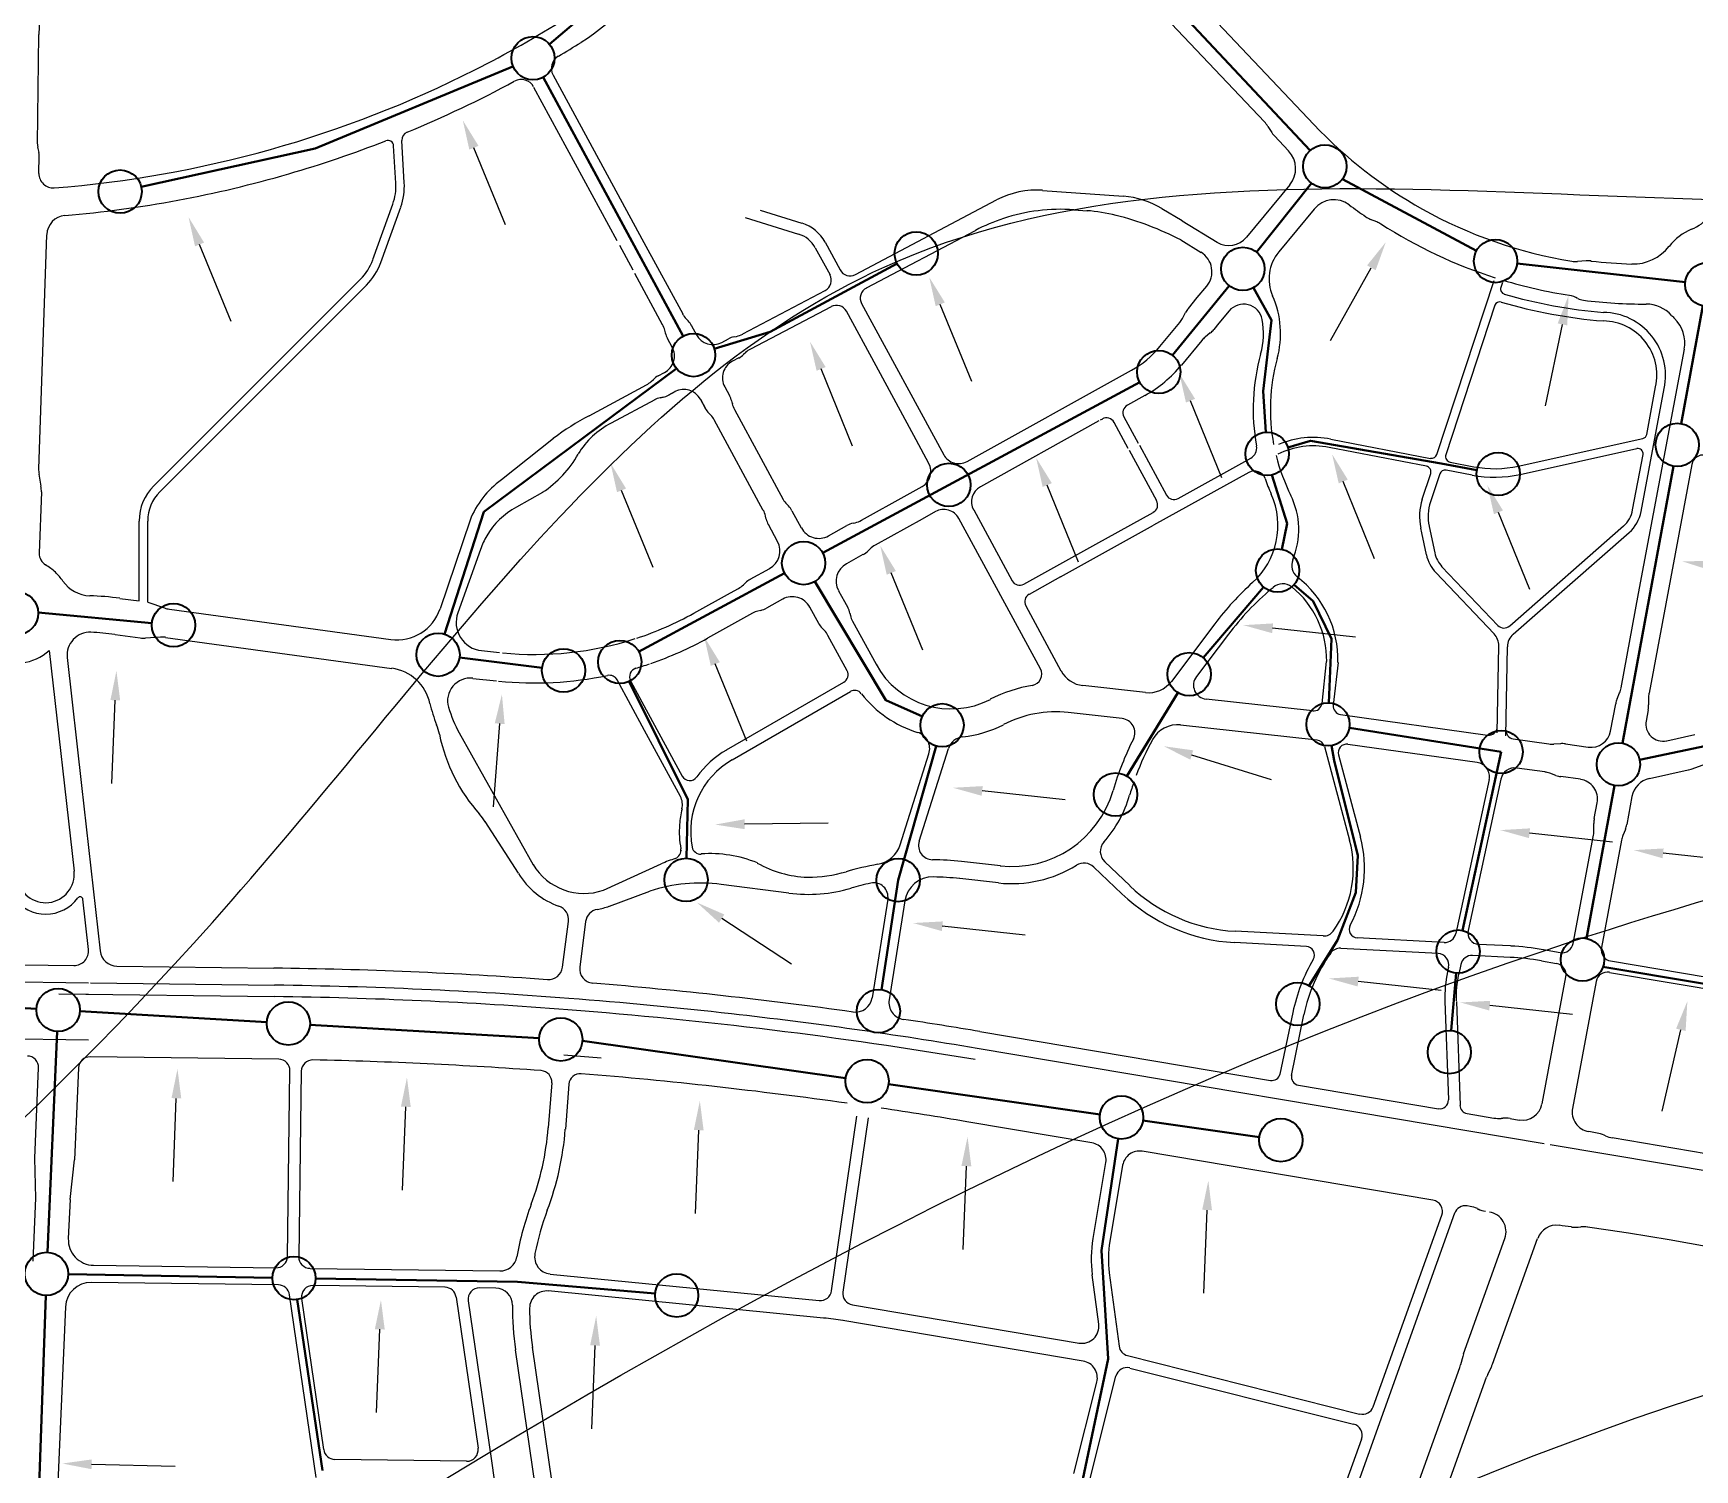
# Model space of a CAD drawing. Header units: millimetres. Extents: x 3174 to 4662, y 498 to 1092.
# Drawn here: x 3400.1 to 3541.3, y 638.6 to 760.7 of the extents above; entities that cross this region are included whole.
import ezdxf

# ---------------------------------------------------------------- set-up
doc = ezdxf.new("R2010")
doc.units = ezdxf.units.MM
doc.layers.add('dgx', color=3, linetype='Continuous')
doc.layers.add('河流', color=5, linetype='Continuous')
doc.layers.add('干管', color=2, linetype='Continuous', lineweight=50)
doc.layers.add('节点', color=6, linetype='Continuous', lineweight=50)

msp = doc.modelspace()

# ---------------------------------------------------------------- linework, layer by layer
for p, q in [((3478.59, 780.73), (3504.68, 753.15)), ((3508.89, 752.93), (3483.82, 779.42)), ((3400.41, 751.28), (3400.55, 760.6)), ((3400.41, 751.28), (3400.55, 760.6)), ((3444.24, 757.12), (3451.94, 742.92)), ((3442.58, 756.12), (3449.66, 743.07)), ((3504.98, 752.77), (3505.25, 752.34)), ((3431.59, 747.99), (3431.38, 751.57)), ((3505.54, 751.96), (3506.74, 750.69)), ((3400.43, 751.01), (3400.53, 750.55)), ((3400.54, 748.78), (3400.56, 750.28)), ((3430.87, 747.95), (3430.68, 751.13)), ((3485.84, 747.34), (3492.7, 746.84)), ((3506.84, 747.81), (3503.17, 743.36)), ((3428.91, 741.45), (3430.61, 746.17)), ((3429.59, 741.2), (3431.29, 745.92)), ((3461.84, 745.65), (3465.39, 744.54)), ((3469.93, 740.19), (3481.92, 746.52)), ((3488.5, 745.69), (3489.61, 745.61)), ((3497.69, 744.76), (3495.97, 745.78)), ((3508.91, 745.75), (3505.9, 742.1)), ((3460.55, 745.04), (3465.1, 743.62)), ((3497.69, 744.76), (3500.66, 742.94)), ((3514.24, 744.65), (3513.71, 744.87)), ((3400.53, 723.68), (3401.21, 743.57)), ((3451.94, 742.92), (3455.25, 736.83)), ((3467.36, 742.93), (3468.63, 740.58)), ((3470.86, 739.04), (3480.14, 743.94)), ((3497.59, 743.12), (3499.3, 742.07)), ((3449.88, 742.67), (3451.01, 740.59)), ((3466.51, 742.46), (3467.77, 740.15)), ((3532.03, 741.34), (3531.3, 741.3)), ((3453.54, 735.92), (3451.18, 740.27)), ((3410.3, 722.22), (3427.86, 739.8)), ((3410.82, 721.71), (3428.38, 739.29)), ((3460.35, 735.13), (3467.37, 738.83)), ((3498.98, 738.22), (3499.78, 739.19)), ((3519.35, 724.88), (3524.21, 739.69)), ((3524.91, 739.5), (3524.77, 739.08)), ((3467.86, 737.45), (3461.02, 733.84)), ((3471.69, 732.42), (3469.17, 737.06)), ((3470.46, 737.72), (3477.43, 724.87)), ((3498.23, 737.31), (3498.98, 738.22)), ((3501.69, 737.09), (3500.82, 736.04)), ((3524.28, 737.57), (3520.11, 724.86)), ((3455.55, 736.42), (3455.72, 736.24)), ((3456.01, 735.83), (3456.43, 735.06)), ((3495.8, 734.06), (3497.5, 736.11)), ((3497.72, 736.45), (3497.99, 736.95)), ((3500.82, 736.04), (3500.39, 735.52)), ((3453.78, 735.22), (3453.72, 735.45)), ((3454.35, 734.02), (3453.96, 734.75)), ((3458.58, 734.41), (3459.14, 734.71)), ((3459.61, 734.88), (3459.82, 734.93)), ((3499.36, 734.57), (3497.65, 732.49)), ((3500.09, 735.22), (3499.65, 734.86)), ((3460.02, 733.09), (3459.49, 732.81)), ((3460.61, 733.55), (3460.43, 733.38)), ((3536.49, 713.07), (3540.38, 733.83)), ((3453.17, 731.56), (3453.71, 731.85)), ((3475.1, 726.13), (3471.69, 732.42)), ((3479.42, 724.29), (3493.38, 732.05)), ((3447.3, 728.18), (3452.17, 730.8)), ((3452.58, 731.1), (3452.76, 731.27)), ((3454.05, 729.94), (3454.6, 730.23)), ((3454.6, 730.23), (3454.05, 729.94)), ((3458.83, 730.64), (3459.23, 729.9)), ((3536.69, 720.05), (3538.65, 730.5)), ((3537.18, 726.59), (3537.93, 730.64)), ((3452.87, 729.52), (3449.17, 727.55)), ((3453.34, 729.7), (3453.58, 729.76)), ((3453.58, 729.76), (3453.34, 729.7)), ((3457.18, 728.81), (3456.76, 729.58)), ((3456.76, 729.58), (3457.18, 728.81)), ((3459.41, 729.43), (3459.47, 729.19)), ((3459.65, 728.72), (3461.89, 724.58)), ((3494.53, 729.91), (3493.04, 729.08)), ((3457.64, 728.23), (3457.47, 728.41)), ((3457.47, 728.41), (3457.64, 728.23)), ((3462.1, 720.14), (3457.94, 727.82)), ((3490.62, 727.74), (3480.55, 722.14)), ((3490.92, 727.9), (3490.73, 727.8)), ((3493.12, 725.39), (3491.91, 727.61)), ((3492.75, 728.1), (3493.97, 725.85)), ((3444.26, 726.24), (3439.84, 722.72)), ((3476.18, 724.13), (3475.1, 726.13)), ((3510.32, 726.2), (3518.8, 724.56)), ((3526.26, 723.9), (3536.84, 726.24)), ((3461.89, 724.58), (3463.8, 721.07)), ((3495.53, 720.95), (3493.21, 725.22)), ((3494.06, 725.68), (3496.37, 721.43)), ((3497.36, 721.15), (3503.53, 724.57)), ((3518.45, 723.89), (3510.18, 725.49)), ((3526.42, 723.19), (3536.33, 725.39)), ((3535.98, 720.18), (3536.86, 724.88)), ((3400.55, 723.21), (3400.72, 722.19)), ((3503.36, 723.37), (3495.27, 718.88)), ((3518.1, 721.08), (3518.82, 723.26)), ((3519.58, 723.24), (3518.79, 720.85)), ((3522.34, 723.14), (3520.13, 723.56)), ((3520.48, 724.24), (3522.48, 723.85)), ((3541.01, 724.05), (3537.37, 704.59)), ((3400.75, 721.72), (3400.57, 716.5)), ((3443.35, 721.67), (3441.12, 720.4)), ((3474.33, 721.46), (3475.61, 722.17)), ((3464.24, 720.51), (3464.1, 720.66)), ((3464.12, 720.63), (3464.1, 720.66)), ((3470.44, 719.3), (3474.33, 721.46)), ((3479.98, 720.18), (3483.25, 714.15)), ((3409.06, 712.44), (3409.06, 719.23)), ((3409.79, 712.34), (3409.79, 719.23)), ((3437.18, 719.3), (3434.64, 711.77)), ((3462.29, 719.64), (3462.28, 719.67)), ((3462.35, 719.4), (3462.29, 719.64)), ((3463.31, 717.49), (3462.53, 718.93)), ((3464.54, 720.1), (3465.33, 718.64)), ((3467.64, 717.97), (3469.21, 718.84)), ((3469.74, 719.05), (3469.91, 719.09)), ((3475.6, 719.4), (3471.61, 717.18)), ((3476.74, 720.03), (3475.6, 719.4)), ((3484.41, 708.97), (3478.72, 719.45)), ((3487.37, 714.49), (3495.27, 718.88)), ((3490.36, 717.26), (3495.24, 719.97)), ((3518.68, 718.78), (3519.16, 716.52)), ((3525.53, 710.32), (3535.19, 718.81)), ((3518.06, 718.22), (3517.97, 718.63)), ((3518.45, 716.37), (3518.06, 718.22)), ((3525.82, 709.61), (3535.67, 718.26)), ((3438.08, 716.81), (3436.14, 711.44)), ((3470.57, 716.39), (3469.16, 715.6)), ((3471.16, 716.85), (3471.03, 716.72)), ((3486.53, 715.13), (3490.36, 717.26)), ((3460.99, 714.28), (3462.65, 715.2)), ((3460.99, 714.28), (3462.65, 715.2)), ((3484.24, 713.86), (3486.53, 715.13)), ((3487.37, 714.49), (3484.69, 713)), ((3524.2, 709.64), (3519.25, 714.85)), ((3524.52, 710.36), (3519.77, 715.35)), ((3456.2, 711.39), (3459.31, 713.12)), ((3459.31, 713.12), (3460, 713.51)), ((3459.31, 713.12), (3460, 713.51)), ((3460.41, 713.81), (3460.59, 713.98)), ((3460.41, 713.81), (3460.59, 713.98)), ((3468.49, 713.31), (3469, 712.39)), ((3534.99, 705.04), (3536.49, 713.07)), ((3407.43, 712.66), (3409.06, 712.44)), ((3409.79, 712.34), (3411.22, 711.84)), ((3411.64, 711.74), (3430.45, 709.17)), ((3461.89, 711.64), (3461.65, 711.58)), ((3463.74, 712.59), (3462.36, 711.82)), ((3466.54, 711.02), (3466.05, 711.92)), ((3469, 712.39), (3469.28, 711.87)), ((3484.4, 712.02), (3487.4, 706.5)), ((3461.18, 711.39), (3457.37, 709.28)), ((3466.81, 710.53), (3466.54, 711.02)), ((3469.46, 711.4), (3469.51, 711.2)), ((3469.69, 710.73), (3471.68, 707.06)), ((3500.47, 710.49), (3496.78, 705.6)), ((3407.01, 709.59), (3409.16, 709.3)), ((3410.88, 709.36), (3409.59, 709.28)), ((3411.31, 709.34), (3430.52, 706.71)), ((3467.3, 709.92), (3467.11, 710.12)), ((3469.22, 706.51), (3467.59, 709.51)), ((3485.65, 706.68), (3484.41, 708.97)), ((3501.63, 709.62), (3498.91, 706.02)), ((3401.42, 708.24), (3403.53, 689.48)), ((3402.95, 707.63), (3404.17, 696.76)), ((3438.16, 708.22), (3439.69, 708.05)), ((3524.47, 701.24), (3524.6, 708.62)), ((3525.19, 700.96), (3525.33, 708.55)), ((3509.58, 703.73), (3509.97, 707.28)), ((3510.94, 707.22), (3510.53, 703.59)), ((3437.42, 705.86), (3439.43, 705.65)), ((3452, 701.44), (3449.68, 705.73)), ((3450.83, 705.64), (3451.79, 703.86)), ((3458.98, 699.77), (3468.95, 705.54)), ((3459.46, 698.93), (3469.5, 704.74)), ((3494.58, 704.66), (3489.26, 705.25)), ((3534.66, 704.11), (3534.87, 704.63)), ((3451.79, 703.86), (3455.21, 697.55)), ((3508.77, 703.09), (3499.74, 704.09)), ((3534.11, 701.38), (3534.54, 703.7)), ((3537.3, 703.18), (3537.12, 702.23)), ((3537.33, 704.17), (3537.34, 703.61)), ((3492.61, 702.44), (3488.02, 702.95)), ((3509.16, 700.61), (3497.56, 701.89)), ((3511.15, 702.79), (3523.65, 701.03)), ((3436.27, 701.23), (3442.54, 690.02)), ((3455.06, 695.81), (3452, 701.44)), ((3525.83, 700.72), (3528.85, 700.29)), ((3538.87, 700.55), (3541.26, 701.08)), ((3473.73, 691.71), (3476.17, 699.45)), ((3475.35, 692.01), (3477.84, 699.89)), ((3509.78, 700.07), (3511.93, 692.1)), ((3510.98, 699.35), (3512.86, 692.35)), ((3522.76, 698.71), (3511.78, 700.25)), ((3529.28, 700.28), (3529.84, 700.31)), ((3530.26, 700.29), (3532.21, 700.02)), ((3528.51, 697.9), (3526.13, 698.23)), ((3529.46, 697.61), (3528.93, 697.8)), ((3537.41, 697.35), (3540.71, 698.08)), ((3540.95, 698.15), (3542.29, 698.62)), ((3404.17, 696.76), (3405.75, 682.69)), ((3523.78, 697.25), (3520.95, 684.17)), ((3524.78, 697.29), (3522, 684.42)), ((3531.54, 697.28), (3529.87, 697.51)), ((3532.72, 693.95), (3532.97, 695.29)), ((3535.92, 695.81), (3535.48, 693.44)), ((3441.29, 689.29), (3438.47, 693.68)), ((3532.69, 692.97), (3532.68, 693.52)), ((3530.93, 683.33), (3532.65, 692.54)), ((3535.03, 692.1), (3533.32, 682.97)), ((3535.36, 693.02), (3535.15, 692.51)), ((3455.11, 691.23), (3455.11, 691.21)), ((3448.52, 687.85), (3453.42, 690.1)), ((3482.25, 689.92), (3478.95, 690.29)), ((3490.19, 689.82), (3492.57, 687.54)), ((3493.24, 688.24), (3491.12, 690.27)), ((3449.02, 686.49), (3452.46, 687.77)), ((3464.28, 687.61), (3458.53, 688.35)), ((3482.09, 688.48), (3478.79, 688.85)), ((3404.76, 682.82), (3404.28, 687.08)), ((3472.69, 687.08), (3471.36, 678.71)), ((3474.13, 686.95), (3472.8, 678.54)), ((3445.04, 681.3), (3445.54, 685.2)), ((3447, 685.19), (3446.51, 681.31)), ((3509.68, 683.96), (3502.2, 684.36)), ((3519.95, 683.41), (3512.58, 683.81)), ((3508.25, 683.07), (3502.14, 683.4)), ((3519.44, 682.47), (3511.17, 682.91)), ((3525.56, 682.14), (3522.37, 682.31)), ((3525.61, 683.11), (3522.89, 683.25)), ((3528.39, 682.8), (3529.82, 682.56)), ((3399.13, 681.5), (3403.55, 681.45)), ((3407.17, 681.4), (3420.5, 681.23)), ((3520.33, 681.3), (3520.25, 680.92)), ((3521.38, 681.55), (3521.2, 680.71)), ((3528.22, 681.84), (3529.51, 681.63)), ((3534, 680.87), (3549.96, 678.19)), ((3534.11, 681.84), (3550.66, 679.05)), ((3375.94, 680.35), (3404.76, 679.98)), ((3404.92, 679.98), (3420.57, 679.78)), ((3528.28, 669.68), (3530.3, 680.5)), ((3532.88, 680.1), (3530.87, 669.31)), ((3402.23, 679.04), (3420.55, 678.81)), ((3402.23, 679.04), (3404.76, 679.01)), ((3520.03, 678.41), (3520.32, 670.02)), ((3521, 678.39), (3521.31, 669.56)), ((3507.1, 677.47), (3506.01, 672.21)), ((3506.98, 672.1), (3508.05, 677.27)), ((3375.88, 675.51), (3404.76, 675.14)), ((3480.51, 675.84), (3505.19, 671.69)), ((3420.92, 673.48), (3404.89, 673.69)), ((3448.33, 673.57), (3445.15, 673.83)), ((3528.46, 666.3), (3480.27, 674.41)), ((3400.19, 665.09), (3400.52, 672.74)), ((3403.91, 672.76), (3403.57, 664.94)), ((3421.66, 656.71), (3421.88, 672.5)), ((3422.84, 672.47), (3422.62, 656.7)), ((3444.12, 671.48), (3443.83, 667.65)), ((3445.57, 671.36), (3445.28, 667.53)), ((3507.58, 671.28), (3519.48, 669.28)), ((3467.91, 653.81), (3470.05, 668.65)), ((3471.01, 668.51), (3468.87, 653.7)), ((3490.02, 666.39), (3479.41, 668.17)), ((3521.91, 668.87), (3524.19, 668.49)), ((3524.81, 668.47), (3524.94, 668.48)), ((3525.56, 668.45), (3526.33, 668.32)), ((3403.69, 667.53), (3403.69, 667.61)), ((3403.69, 667.61), (3403.69, 667.53)), ((3403.69, 667.53), (3403.69, 667.61)), ((3403.69, 667.61), (3403.69, 667.53)), ((3532.96, 667.21), (3532.25, 667.33)), ((3533.66, 666.98), (3533.56, 667.02)), ((3543.57, 665.23), (3534.25, 666.8)), ((3400.28, 661.69), (3400.19, 665.09)), ((3519.01, 661.51), (3494.31, 665.66)), ((3543.33, 663.79), (3528.96, 666.21)), ((3403.19, 661.57), (3403.57, 664.94)), ((3490.12, 658.24), (3491.21, 664.71)), ((3492.64, 664.47), (3491.55, 658)), ((3400.05, 656.32), (3400.28, 661.69)), ((3403.19, 661.57), (3403.04, 658.24)), ((3522.16, 660.98), (3521.92, 661.02)), ((3520.85, 660.39), (3506.27, 619.72)), ((3513.93, 643.95), (3519.76, 660.23)), ((3522.78, 660.78), (3522.85, 660.75)), ((3521.61, 648.45), (3525.13, 658.26)), ((3524.07, 647.57), (3527.9, 658.26)), ((3531.35, 659.21), (3531.57, 659.23)), ((3531.35, 659.21), (3531.57, 659.23)), ((3405.19, 655.97), (3420.67, 655.75)), ((3423.58, 655.71), (3439.71, 655.49)), ((3443.98, 655.23), (3466.85, 652.98)), ((3491.5, 655.34), (3492.33, 649.1)), ((3420.91, 654.3), (3405, 654.52)), ((3435.05, 654.1), (3423.85, 654.26)), ((3439.36, 654.04), (3437.99, 654.06)), ((3467.23, 651.48), (3443.83, 653.79)), ((3490.61, 650.98), (3490.06, 655.15)), ((3402.79, 652.44), (3401.57, 624.12)), ((3424.11, 637.92), (3421.85, 653.47)), ((3422.87, 653.15), (3424.74, 640.3)), ((3435.99, 653.27), (3437.86, 640.42)), ((3437.02, 652.95), (3438.97, 639.54)), ((3469.67, 652.61), (3488.93, 649.36)), ((3489.28, 647.83), (3468.87, 651.27)), ((3444.61, 624.24), (3441.05, 648.79)), ((3446.14, 623.85), (3442.48, 649)), ((3493.05, 648.29), (3512.78, 643.33)), ((3521.54, 648.22), (3521.36, 647.51)), ((3493.25, 647.24), (3512.27, 642.46)), ((3511.17, 619.04), (3521.29, 647.28)), ((3523.66, 646.69), (3523.98, 647.35)), ((3488.5, 638.26), (3490.45, 646.05)), ((3489.89, 637.84), (3492.07, 646.54)), ((3513.19, 617.51), (3523.57, 646.46)), ((3512.94, 641.2), (3505.47, 620.37)), ((3436.89, 639.31), (3425.69, 639.47)), ((3438.97, 639.54), (3441.21, 624.03))]:
    msp.add_line(p, q)
for centre, radius, start, end in [((3433.45, 760.1), 32.91, 108.0155, 179.1367), ((3435.65, 777.33), 20.57, 302.2045, 330.7647), ((3394.38, 842.85), 95.59, 296.8818, 302.2045), ((3394.38, 842.85), 98.01, 300.8817, 302.2045), ((3445.3, 757.7), 1.21, 120.8817, 208.4827), ((3394.38, 842.85), 95.59, 274.4792, 296.8818), ((3394.38, 842.85), 98.01, 292.4657, 298.3656), ((3441.52, 755.55), 1.21, 28.4827, 118.3656), ((3502.93, 751.49), 2.42, 32.1025, 43.4125), ((3537.02, 779.54), 38.72, 223.4125, 240.767), ((3401.62, 751.26), 1.21, 179.1367, 192.2707), ((3394.38, 842.85), 98.01, 286.2288, 291.3265), ((3430.2, 751.1), 0.484, 3.3676, 111.3265), ((3432.11, 751.61), 0.726, 112.4657, 183.3676), ((3507.3, 753.63), 2.42, 212.1025, 223.4125), ((3399.35, 750.29), 1.21, 359.1367, 12.2707), ((3505.16, 749.19), 2.18, 320.4451, 43.4125), ((3401.75, 748.76), 1.21, 179.1367, 274.4792), ((3394.38, 842.85), 98.01, 274.9045, 286.2288), ((3426.4, 747.69), 4.48, 340.1944, 3.3676), ((3426.4, 747.69), 5.2, 340.1944, 3.3676), ((3485.31, 740.1), 7.26, 85.8221, 117.8395), ((3487.37, 730.24), 15.49, 85.8221, 108.3149), ((3488.55, 731.13), 14.52, 75.9174, 85.8221), ((3492.17, 739.6), 7.26, 58.4613, 85.8221), ((3510.59, 744.36), 2.18, 53.0796, 140.4451), ((3537.02, 779.54), 41.82, 233.0796, 235.4538), ((3537.02, 779.54), 38.72, 240.767, 260.7662), ((3539.51, 747.61), 3.87, 292.2823, 349.4039), ((3402.9, 743.52), 1.69, 94.9045, 178.0369), ((3464.38, 741.31), 3.39, 28.4827, 72.6619), ((3487.37, 730.24), 15.49, 108.3149, 117.8395), ((3485.93, 720.68), 25.29, 62.5394, 75.9174), ((3514.54, 746.89), 2.18, 235.4538, 247.598), ((3513.41, 742.64), 2.18, 57.389, 67.598), ((3537.02, 779.54), 41.62, 237.389, 252.1816), ((3464.38, 741.31), 2.42, 28.4827, 72.6619), ((3501.67, 744.59), 1.94, 238.4613, 320.4451), ((3542.72, 739.77), 4.6, 112.2823, 142.3488), ((3424.7, 742.96), 4.48, 315.0277, 340.1944), ((3498.29, 740.42), 1.94, 320.4451, 58.4613), ((3508.66, 739.82), 3.58, 140.4451, 203.7766), ((3531.15, 743.47), 2.18, 260.7662, 273.7694), ((3532.18, 739.17), 2.18, 83.1598, 93.7694), ((3537.02, 779.54), 38.48, 263.1598, 268.3366), ((3536.01, 744.95), 3.87, 268.3366, 322.3488), ((3424.7, 742.96), 5.2, 315.0277, 340.1944), ((3466.91, 739.69), 0.968, 297.8395, 28.4827), ((3469.48, 741.04), 0.968, 208.4827, 297.8395), ((3471.31, 738.18), 0.968, 117.8395, 208.4827), ((3525.19, 738.95), 0.436, 161.8388, 253.7514), ((3537.02, 779.54), 41.62, 253.1811, 261.1387), ((3537.02, 779.53), 42.71, 253.7514, 265.3039), ((3468.32, 736.6), 0.968, 28.4827, 117.8395), ((3499.91, 735.92), 2.18, 140.4451, 151.755), ((3502.92, 736.07), 1.6, 10.6608, 140.4451), ((3498.07, 735.16), 7.99, 344.5913, 23.7766), ((3524.69, 737.43), 0.436, 73.6817, 161.8388), ((3537.02, 779.53), 43.44, 253.6817, 265.3039), ((3530.47, 736.96), 1.45, 54.8426, 84.5869), ((3531.98, 739.44), 1.45, 242.437, 262.8628), ((3537.02, 779.54), 41.87, 262.8357, 270.1442), ((3537.13, 734.77), 2.9, 41.8429, 90.1442), ((3451.84, 735), 1.94, 13.5093, 28.4827), ((3456.95, 737.75), 1.94, 208.4827, 223.3706), ((3454.31, 734.91), 1.94, 28.4827, 43.3706), ((3495.91, 737.42), 2.06, 320.4451, 331.755), ((3498.07, 735.16), 6.53, 344.5913, 10.6608), ((3533.43, 731.63), 4.61, 347.6859, 89.302), ((3533.43, 731.63), 5.34, 347.6859, 89.302), ((3542.72, 739.77), 4.6, 221.8429, 226.1475), ((3537.52, 734.36), 2.9, 349.4039, 46.1475), ((3455.66, 735.67), 1.94, 193.5093, 208.4827), ((3457.83, 735.82), 1.6, 208.4827, 297.8395), ((3460.05, 733), 1.94, 102.9515, 117.8395), ((3459.33, 737.05), 2.18, 282.9515, 297.8395), ((3500.95, 733.26), 2.06, 129.1351, 140.4451), ((3498.72, 736.91), 2.18, 309.1351, 320.4451), ((3452.95, 733.26), 1.6, 298.3655, 28.4827), ((3459.11, 734.8), 1.94, 297.8395, 312.8128), ((3461.92, 732.13), 1.94, 117.8395, 132.8128), ((3489.27, 739.45), 8.47, 299.0514, 320.4451), ((3521.4, 728.73), 17.67, 164.5913, 190.0964), ((3521.4, 728.73), 16.21, 164.5913, 190.6795), ((3454.09, 729.86), 1.94, 118.3655, 133.3047), ((3460.23, 731.4), 1.6, 117.8395, 208.4827), ((3489.25, 739.43), 10.89, 299.036, 320.4451), ((3451.25, 732.51), 1.94, 298.3655, 313.3047), ((3455.35, 728.82), 1.6, 28.4827, 118.1421), ((3455.35, 728.82), 1.6, 28.4827, 118.1421), ((3453.78, 727.82), 1.94, 103.2336, 118.1421), ((3453.78, 727.82), 1.94, 103.2336, 118.1421), ((3453.13, 731.64), 1.94, 283.2336, 298.1421), ((3453.13, 731.64), 1.94, 283.2336, 298.1421), ((3458.88, 729.73), 1.94, 208.4827, 223.3706), ((3458.88, 729.73), 1.94, 208.4827, 223.3706), ((3457.53, 728.97), 1.94, 13.5093, 28.4827), ((3461.35, 729.65), 1.94, 193.5093, 208.4827), ((3493.39, 728.44), 0.726, 119.036, 208.4827), ((3457.57, 708.68), 22.04, 117.7639, 127.1603), ((3452.43, 721.27), 7.08, 117.4325, 148.8444), ((3456.23, 726.9), 1.94, 28.4827, 43.3706), ((3456.23, 726.9), 1.94, 28.4827, 43.3706), ((3491.27, 727.27), 0.726, 28.4827, 119.036), ((3508.87, 718.72), 7.62, 79.0597, 112.9637), ((3536.75, 726.67), 0.436, 282.4928, 349.4039), ((3438.14, 729.58), 9.46, 303.3983, 330.538), ((3478.71, 725.56), 1.45, 208.4827, 299.0514), ((3503.06, 725.42), 0.968, 299.036, 10.2261), ((3521.4, 728.73), 16.21, 194.043, 206.9107), ((3508.87, 718.72), 6.9, 79.0597, 116.1876), ((3518.89, 725.04), 0.484, 259.0597, 341.8388), ((3520.57, 724.71), 0.484, 161.8388, 259.0597), ((3536.43, 724.96), 0.436, 349.4039, 102.4928), ((3541.96, 723.87), 0.968, 79.4039, 169.4039), ((3402.94, 723.6), 2.42, 178.0369, 189.1241), ((3474.9, 723.44), 1.45, 299.036, 28.4827), ((3503.83, 722.52), 0.968, 19.4467, 119.036), ((3518.36, 723.41), 0.484, 341.8388, 79.0597), ((3520.04, 723.09), 0.484, 79.0597, 161.8388), ((3524.25, 733), 10.04, 259.0597, 282.4928), ((3524.25, 733), 9.32, 259.0597, 282.4928), ((3398.33, 721.8), 2.42, 358.0369, 9.1241), ((3413.3, 719.23), 4.24, 135.0277, 180), ((3413.3, 719.23), 3.51, 135.0277, 180), ((3444.24, 716.56), 7.57, 125.5024, 158.7998), ((3481.25, 720.87), 1.45, 119.036, 208.4827), ((3521.4, 728.73), 17.67, 199.4467, 204.0878), ((3444.19, 714.71), 6.47, 118.3219, 149.7492), ((3460.4, 719.22), 1.94, 13.5513, 28.4827), ((3465.5, 721.99), 1.94, 208.4827, 223.4141), ((3462.83, 719.18), 1.94, 28.4827, 43.4141), ((3477.44, 718.76), 1.45, 28.4827, 119.036), ((3494.89, 720.61), 0.726, 299.036, 28.4827), ((3497, 721.78), 0.726, 208.4827, 299.036), ((3499.31, 718.85), 6.53, 311.9952, 24.0878), ((3501.03, 718.49), 6.58, 337.0503, 26.6847), ((3522.59, 719.61), 4.72, 161.8388, 191.944), ((3522.59, 719.61), 3.99, 161.8388, 191.944), ((3533.6, 720.62), 2.42, 311.29, 349.4039), ((3464.23, 719.85), 1.94, 193.5513, 208.4827), ((3464.23, 719.85), 1.94, 193.5513, 208.4827), ((3470.27, 716.94), 2.18, 104.1046, 119.036), ((3469.38, 721.2), 2.18, 284.1046, 299.036), ((3533.6, 720.62), 3.15, 311.29, 349.4039), ((3444.19, 714.71), 6.47, 149.7492, 161.0078), ((3461.82, 716.68), 1.69, 299.0514, 28.4827), ((3461.82, 716.68), 1.69, 299.0514, 28.4827), ((3466.82, 719.45), 1.69, 208.4827, 299.036), ((3401.68, 716.46), 1.11, 178.0369, 239.0782), ((3469.52, 718.29), 2.18, 299.036, 313.9674), ((3472.67, 715.28), 2.18, 119.036, 133.9674), ((3508.21, 715.45), 1.21, 157.0503, 232.241), ((3521.53, 717.02), 3.15, 191.944, 223.5727), ((3521.53, 717.02), 2.42, 191.944, 223.5727), ((3398.65, 711.39), 4.79, 46.6221, 59.0782), ((3398.65, 711.39), 4.79, 34.796, 46.6221), ((3469.98, 714.12), 1.69, 119.036, 208.4827), ((3501.99, 707.42), 8.95, 358.7077, 52.241), ((3404.97, 715.78), 2.9, 214.796, 267.9303), ((3459.06, 715.2), 1.94, 299.0514, 313.8877), ((3459.06, 715.2), 1.94, 299.0514, 313.8877), ((3461.93, 712.58), 1.94, 119.0514, 133.8877), ((3461.93, 712.58), 1.94, 119.0514, 133.8877), ((3483.89, 714.5), 0.726, 208.4827, 299.036), ((3520.36, 695.47), 24.93, 131.9952, 142.9392), ((3520.36, 695.47), 23.47, 130.0117, 142.9392), ((3501.03, 718.49), 6.58, 310.0117, 311.9093), ((3506.24, 712.69), 1.21, 51.1205, 131.9093), ((3501.99, 707.42), 7.99, 359.0054, 51.1205), ((3403.93, 687.15), 25.75, 82.201, 87.9303), ((3411.93, 713.9), 2.18, 250.8911, 262.201), ((3430.97, 713), 3.87, 262.201, 341.3885), ((3461.42, 713.52), 1.94, 284.12, 299.0514), ((3464.57, 711.11), 1.69, 28.4827, 119.0514), ((3467.58, 710.95), 1.94, 13.5513, 28.4827), ((3485.04, 712.37), 0.726, 119.036, 208.4827), ((3438.42, 710.62), 2.42, 160.1759, 263.8326), ((3442.68, 735.72), 27.83, 288.135, 299.0514), ((3462.12, 709.7), 1.94, 104.12, 119.0514), ((3468.51, 711.45), 1.94, 208.4827, 223.4141), ((3471.39, 711.65), 1.94, 193.5513, 208.4827), ((3525.05, 710.86), 0.726, 223.5727, 311.29), ((3404.88, 707.84), 1.94, 87.3889, 186.3996), ((3403.93, 687.15), 22.65, 82.201, 87.3889), ((3409.45, 711.46), 2.18, 262.201, 273.5109), ((3411.01, 707.19), 2.18, 82.201, 93.5109), ((3442.68, 735.72), 27.83, 264.3303, 287.8812), ((3442.68, 735.72), 30.25, 289.0165, 299.0514), ((3465.89, 708.59), 1.94, 28.4827, 43.4141), ((3523.15, 708.64), 1.45, 358.9593, 43.5727), ((3526.78, 708.52), 1.45, 131.29, 178.9593), ((3398.65, 711.27), 4.11, 240.3677, 312.4315), ((3430, 702.88), 3.87, 12.602, 82.201), ((3442.68, 735.72), 30.25, 264.1626, 281.7893), ((3449.02, 705.37), 0.75, 28.4827, 101.7893), ((3451.49, 706), 0.75, 106.4995, 208.4827), ((3442.68, 735.72), 30.25, 286.4995, 288.7837), ((3468.58, 706.16), 0.726, 300.0615, 28.4827), ((3478.06, 710.52), 7.26, 208.4827, 297.351), ((3484.8, 706.22), 0.968, 279.4834, 28.4827), ((3489.53, 707.65), 2.42, 208.4827, 263.6783), ((3499.87, 705.29), 1.21, 142.9392, 263.6783), ((3437.21, 703.94), 1.94, 83.8326, 196.2524), ((3469.86, 704.11), 0.726, 38.0605, 120.0614), ((3486.95, 693.33), 12.1, 99.4834, 117.351), ((3494.85, 707.06), 2.42, 263.6783, 322.9392), ((3532.85, 705.44), 2.18, 338.094, 349.4039), ((3539.51, 704.19), 2.18, 169.4039, 180.7139), ((3445.35, 706.31), 11.86, 192.602, 201.7111), ((3445.35, 706.31), 10.41, 196.2524, 209.2436), ((3478.06, 710.52), 9.68, 218.0605, 252.9194), ((3508.85, 703.81), 0.726, 263.6783, 353.655), ((3511.26, 703.51), 0.726, 173.655, 261.9821), ((3536.68, 703.3), 2.18, 158.094, 169.4039), ((3535.16, 703.58), 2.18, 349.4039, 0.7139), ((3429.83, 700.13), 4.84, 11.6056, 21.7111), ((3478.06, 710.52), 9.68, 275.9959, 297.351), ((3486.95, 693.33), 9.68, 83.6783, 117.351), ((3492.47, 701.24), 1.21, 333.0871, 83.6783), ((3497.3, 699.49), 2.42, 83.6783, 151.3991), ((3538.55, 701.97), 1.45, 169.4039, 282.5351), ((3448.88, 704.04), 14.6, 191.6056, 221.8061), ((3474.79, 699.88), 1.45, 342.459, 72.9194), ((3479.22, 699.45), 1.45, 95.9959, 162.459), ((3515.78, 689.41), 24.93, 153.0871, 163.8674), ((3515.78, 689.41), 23.47, 151.3991, 159.5947), ((3509.08, 699.89), 0.726, 15.034, 83.6783), ((3523.75, 701.75), 0.726, 261.9821, 358.9593), ((3525.93, 701.44), 0.726, 178.9593, 261.9821), ((3532.44, 701.69), 1.69, 261.9821, 349.4039), ((3462.92, 692.85), 7.96, 119.6585, 144.4504), ((3511.68, 699.54), 0.726, 81.9821, 195.034), ((3529.16, 702.45), 2.18, 261.9821, 273.292), ((3529.96, 698.13), 2.18, 81.9821, 93.292), ((3455.85, 697.9), 0.726, 208.4827, 324.4504), ((3462.92, 692.85), 6.99, 119.6456, 191.0851), ((3522.6, 697.51), 1.21, 347.8094, 81.9821), ((3525.96, 697.04), 1.21, 81.9821, 167.8094), ((3528.21, 695.74), 2.18, 70.6721, 81.9821), ((3530.18, 699.67), 2.18, 250.6721, 261.9821), ((3540.24, 700.21), 2.18, 282.5351, 289.1807), ((3483.23, 698.82), 8.95, 263.6783, 343.8674), ((3515.78, 689.41), 23.47, 160.947, 163.8674), ((3531.3, 695.6), 1.69, 349.4039, 81.9821), ((3537.83, 695.46), 1.94, 102.5351, 169.4039), ((3462.92, 692.85), 7.96, 166.0805, 175.8397), ((3453.78, 695.12), 1.45, 346.0805, 28.4827), ((3483.23, 698.82), 10.41, 318.6486, 343.8674), ((3434.39, 691.08), 4.84, 32.4475, 41.8061), ((3462.92, 692.85), 7.96, 175.8397, 190.6905), ((3534.86, 693.55), 2.18, 169.4039, 180.7139), ((3533.34, 693.84), 2.18, 338.094, 349.4039), ((3476.5, 691.65), 1.21, 162.459, 269.3556), ((3491.95, 691.15), 1.21, 138.6486, 226.255), ((3503.04, 689.72), 9.2, 324.4219, 15.034), ((3503.04, 689.72), 10.16, 331.5705, 15.034), ((3530.51, 692.94), 2.18, 349.4039, 0.7139), ((3537.17, 691.7), 2.18, 158.094, 169.4039), ((3463.39, 665.45), 26.59, 109.2405, 112.0076), ((3454.38, 691.24), 0.726, 289.2405, 10.6905), ((3456.77, 691.65), 0.726, 191.0851, 274.1198), ((3457.59, 680.34), 10.62, 67.835, 94.1198), ((3471.42, 692.44), 2.42, 280.0803, 342.459), ((3401.12, 689.21), 2.42, 186.3996, 6.3996), ((3446.88, 692.66), 6.53, 211.1473, 250.8189), ((3446.88, 692.66), 5.08, 211.1473, 288.997), ((3466.25, 698.45), 9.51, 240.6158, 267.5621), ((3465.92, 700.33), 11.37, 269.6549, 286.4608), ((3476.2, 665.51), 24.93, 100.0803, 106.4608), ((3476.2, 665.51), 24.93, 83.6783, 89.3556), ((3483.23, 698.82), 10.41, 263.6783, 301.7833), ((3489.35, 688.95), 1.21, 46.255, 121.7833), ((3456.77, 674.7), 13.76, 82.6502, 108.2669), ((3465.92, 700.33), 12.83, 262.6502, 286.4608), ((3476.2, 665.51), 23.47, 102.2238, 106.4608), ((3471.49, 687.27), 1.21, 350.9833, 102.2238), ((3476.52, 686.57), 2.42, 89.131, 170.9833), ((3476.2, 665.51), 23.47, 83.6783, 89.131), ((3502.95, 698.38), 14.04, 226.255, 266.9247), ((3401.12, 689.21), 3.39, 216.6287, 323.5662), ((3404.04, 687.05), 0.242, 6.3996, 143.5662), ((3444.34, 685.35), 1.21, 352.7702, 70.8189), ((3448.2, 685.03), 1.21, 99.803, 172.7702), ((3446.88, 692.66), 6.53, 279.803, 288.997), ((3502.95, 698.38), 15, 226.255, 266.9247), ((3512.62, 684.53), 0.726, 151.5705, 266.9247), ((3509.74, 684.93), 0.968, 266.9247, 324.4219), ((3520.01, 684.38), 0.968, 266.9247, 347.8094), ((3522.94, 684.22), 0.968, 167.8094, 266.9247), ((3403.53, 682.68), 1.23, 269.2705, 6.3996), ((3407.19, 682.85), 1.45, 186.3996, 269.2705), ((3521.79, 674.41), 14.04, 144.7975, 168.2524), ((3508.21, 682.34), 0.726, 329.7189, 86.9247), ((3511.11, 681.95), 0.968, 86.9247, 144.7975), ((3519.39, 681.5), 0.968, 347.8094, 86.9247), ((3522.32, 681.34), 0.968, 86.9247, 167.8094), ((3524.29, 658.46), 23.72, 80.4471, 86.9247), ((3524.29, 658.46), 24.68, 80.4471, 86.9247), ((3529.98, 683.51), 0.968, 260.4471, 349.4039), ((3534.27, 682.79), 0.968, 169.4039, 260.4471), ((3415.61, 289.67), 391.59, 85.8784, 89.2841), ((3443.84, 681.46), 1.21, 265.8784, 352.7702), ((3447.71, 681.16), 1.21, 172.7702, 265.3062), ((3521.79, 674.41), 15, 149.7189, 168.2524), ((3530.18, 678.77), 10.16, 167.8094, 182.0131), ((3530.18, 678.77), 9.2, 167.8094, 182.0131), ((3529.35, 680.67), 0.968, 349.4039, 80.4471), ((3533.84, 679.92), 0.968, 80.4471, 169.4039), ((3415.61, 290.19), 389.62, 85.5885, 89.2705), ((3415.61, 290.19), 391.07, 82.0459, 85.3062), ((3415.61, 290.19), 388.65, 85.59, 89.2705), ((3415.61, 290.19), 389.62, 83.5488, 85.5885), ((3469.92, 678.94), 1.45, 262.0459, 350.9833), ((3474.23, 678.31), 1.45, 170.9833, 261.41), ((3530.18, 678.77), 10.16, 181.165, 182.0131), ((3415.61, 290.19), 388.65, 80.4471, 85.59), ((3415.61, 290.19), 389.62, 80.4471, 83.5488), ((3415.61, 290.19), 391.07, 80.4471, 81.41), ((3399.55, 672.79), 0.968, 357.5232, 89.2705), ((3404.88, 672.72), 0.968, 89.2705, 177.5232), ((3404.88, 672.72), 0.968, 89.2705, 177.5232), ((3404.88, 672.72), 0.968, 89.2705, 177.5232), ((3404.88, 672.72), 0.968, 89.2705, 177.5232), ((3404.88, 672.72), 0.968, 89.2705, 177.5232), ((3404.88, 672.72), 0.968, 89.2705, 177.5232), ((3404.88, 672.72), 0.968, 89.2705, 177.5232), ((3404.88, 672.72), 0.968, 89.2705, 177.5232), ((3420.91, 672.51), 0.968, 359.2002, 89.2705), ((3423.81, 672.46), 0.968, 88.7457, 179.2002), ((3415.39, 287.77), 385.75, 85.8612, 88.7457), ((3443.16, 671.55), 0.968, 355.609, 85.8612), ((3446.54, 671.29), 0.968, 85.3568, 175.609), ((3415.39, 287.77), 385.75, 81.9764, 85.3568), ((3505.31, 672.4), 0.726, 260.4471, 348.2524), ((3507.7, 672), 0.726, 168.2524, 260.4471), ((3415.39, 287.77), 385.75, 80.4471, 81.544), ((3519.6, 670), 0.726, 260.4471, 2.0131), ((3522.03, 669.59), 0.726, 182.0131, 260.4471), ((3526.61, 669.99), 1.69, 260.4471, 349.4039), ((3532.53, 669), 1.69, 169.4039, 260.4471), ((3532.53, 669), 1.69, 169.4039, 260.4471), ((3524.59, 670.87), 2.42, 260.4471, 275.3073), ((3525.16, 666.07), 2.42, 80.4471, 95.3073), ((3420.42, 669.44), 23.47, 339.3466, 355.609), ((3420.42, 669.44), 24.93, 339.3466, 355.609), ((3532.55, 664.82), 2.42, 65.4485, 80.4471), ((3532.55, 664.82), 2.42, 65.4485, 80.4471), ((3532.55, 664.82), 2.42, 65.4485, 80.4471), ((3534.67, 669.18), 2.42, 245.4485, 260.4471), ((3534.67, 669.18), 2.42, 245.4485, 260.4471), ((3534.67, 669.18), 2.42, 245.4485, 260.4471), ((3489.78, 664.95), 1.45, 350.4471, 80.4471), ((3494.07, 664.23), 1.45, 80.4471, 170.4471), ((3465.71, 652.37), 24.93, 159.3466, 170.0269), ((3518.85, 660.55), 0.968, 340.276, 80.4471), ((3521.76, 660.06), 0.968, 80.4471, 160.276), ((3521.76, 658.59), 2.42, 65.0471, 80.4471), ((3521.76, 658.59), 2.42, 65.0471, 80.4471), ((3521.76, 658.59), 2.42, 65.0471, 80.4471), ((3521.76, 658.59), 2.42, 65.0471, 80.4471), ((3465.71, 652.37), 23.47, 159.3466, 168.7211), ((3523.87, 662.95), 2.42, 245.0471, 260.4471), ((3523.87, 662.95), 2.42, 245.0471, 260.4471), ((3523.87, 662.95), 2.42, 245.0471, 260.4471), ((3523.87, 662.95), 2.42, 245.0471, 260.4471), ((3523.87, 662.95), 2.42, 245.0471, 260.4471), ((3523.87, 662.95), 2.42, 245.0471, 260.4471), ((3523.87, 662.95), 2.42, 245.0471, 260.4471), ((3523.87, 662.95), 2.42, 245.0471, 260.4471), ((3523.53, 658.83), 1.69, 340.276, 80.4471), ((3523.53, 658.83), 1.69, 340.276, 80.4471), ((3523.53, 658.83), 1.69, 340.276, 80.4471), ((3405.22, 658.15), 2.18, 177.5232, 269.2002), ((3500.38, 656.52), 10.41, 170.4471, 187.5155), ((3500.38, 656.52), 8.95, 170.4471, 187.5155), ((3529.5, 657.69), 1.69, 82.2001, 160.276), ((3529.5, 657.69), 1.69, 82.2001, 160.276), ((3529.5, 657.69), 1.69, 82.2001, 160.276), ((3529.5, 657.69), 1.69, 82.2001, 160.276), ((3529.5, 657.69), 1.69, 82.2001, 160.276), ((3529.5, 657.69), 1.69, 82.2001, 160.276), ((3529.5, 657.69), 1.69, 82.2001, 160.276), ((3529.5, 657.69), 1.69, 82.2001, 160.276), ((3529.5, 657.69), 1.69, 82.2001, 160.276), ((3490.44, 372.57), 289.48, 81.9914, 82.2001), ((3490.44, 372.57), 289.48, 81.9914, 82.2001), ((3490.44, 372.57), 289.48, 81.9914, 82.2001), ((3490.44, 372.57), 289.48, 81.9914, 82.2001), ((3490.44, 372.57), 289.48, 81.9914, 82.2001), ((3490.44, 372.57), 289.48, 81.9914, 82.2001), ((3490.44, 372.57), 289.48, 81.9914, 82.2001), ((3490.44, 372.57), 289.48, 81.9914, 82.2001), ((3490.44, 372.57), 289.48, 81.9914, 82.2001), ((3490.44, 372.57), 289.48, 81.9914, 82.2001), ((3490.44, 372.57), 289.48, 81.9914, 82.2001), ((3490.44, 372.57), 289.48, 81.9914, 82.2001), ((3490.44, 372.57), 289.48, 81.9914, 82.2001), ((3490.44, 372.57), 289.48, 81.9914, 82.2001), ((3490.44, 372.57), 289.48, 81.9914, 82.2001), ((3490.44, 372.57), 289.48, 81.9914, 82.2001), ((3531.11, 661.62), 2.42, 261.9914, 275.7827), ((3531.11, 661.62), 2.42, 261.9914, 275.7827), ((3531.11, 661.62), 2.42, 261.9914, 275.7827), ((3531.11, 661.62), 2.42, 261.9914, 275.7827), ((3531.11, 661.62), 2.42, 261.9914, 275.7827), ((3531.11, 661.62), 2.42, 261.9914, 275.7827), ((3531.11, 661.62), 2.42, 261.9914, 275.7827), ((3531.11, 661.62), 2.42, 261.9914, 275.7827), ((3531.11, 661.62), 2.42, 261.9914, 275.7827), ((3531.11, 661.62), 2.42, 261.9914, 275.7827), ((3531.11, 661.62), 2.42, 261.9914, 275.7827), ((3531.11, 661.62), 2.42, 261.9914, 275.7827), ((3531.11, 661.62), 2.42, 261.9914, 275.7827), ((3531.11, 661.62), 2.42, 261.9914, 275.7827), ((3531.81, 656.83), 2.42, 81.7199, 95.7827), ((3531.81, 656.83), 2.42, 81.7199, 95.7827), ((3531.81, 656.83), 2.42, 81.7199, 95.7827), ((3531.81, 656.83), 2.42, 81.7199, 95.7827), ((3531.81, 656.83), 2.42, 81.7199, 95.7827), ((3531.81, 656.83), 2.42, 81.7199, 95.7827), ((3531.81, 656.83), 2.42, 81.7199, 95.7827), ((3531.81, 656.83), 2.42, 81.7199, 95.7827), ((3531.81, 656.83), 2.42, 81.7199, 95.7827), ((3531.81, 656.83), 2.42, 81.7199, 95.7827), ((3531.81, 656.83), 2.42, 81.7199, 95.7827), ((3531.81, 656.83), 2.42, 81.7199, 95.7827), ((3531.81, 656.83), 2.42, 81.7199, 95.7827), ((3531.81, 656.83), 2.42, 81.7199, 95.7827), ((3531.81, 656.83), 2.42, 81.7199, 95.7827), ((3531.81, 656.83), 2.42, 81.7199, 95.7827), ((3490.44, 372.57), 289.67, 70.6384, 81.7199), ((3420.69, 656.72), 0.968, 269.2002, 359.2002), ((3423.59, 656.68), 0.968, 179.2002, 269.2002), ((3439.73, 656.94), 1.45, 269.2002, 350.0269), ((3444.12, 656.68), 1.45, 168.7211, 264.3754), ((3404.97, 652.34), 2.18, 89.2002, 177.5232), ((3420.89, 653.33), 0.968, 8.2648, 89.2002), ((3423.83, 653.29), 0.968, 89.2002, 188.2648), ((3435.04, 653.13), 0.968, 8.2648, 89.2002), ((3437.98, 653.09), 0.968, 89.2002, 188.2648), ((3439.34, 652.59), 1.45, 359.5278, 89.2002), ((3443.69, 652.34), 1.45, 84.3754, 180.0729), ((3466.95, 653.94), 0.968, 264.3754, 351.7602), ((3465.71, 652.37), 24.93, 179.5278, 188.2648), ((3465.71, 652.37), 23.47, 180.0729, 188.2648), ((3469.83, 653.56), 0.968, 171.7602, 260.4471), ((3464.86, 627.4), 24.2, 80.4471, 84.3754), ((3489.17, 650.79), 1.45, 260.4471, 7.5155), ((3493.29, 649.23), 0.968, 187.5155, 255.8928), ((3523.89, 647.64), 2.42, 160.276, 165.9866), ((3523.89, 647.64), 2.42, 160.276, 165.9866), ((3489.04, 646.4), 1.45, 345.8928, 80.4471), ((3493.01, 646.31), 0.968, 75.8928, 165.8928), ((3519.01, 648.1), 2.42, 340.276, 345.9866), ((3519.01, 648.1), 2.42, 340.276, 345.9866), ((3525.85, 645.65), 2.42, 154.5654, 160.276), ((3525.85, 645.65), 2.42, 154.5654, 160.276), ((3521.79, 648.39), 2.42, 334.5654, 340.276), ((3521.79, 648.39), 2.42, 334.5654, 340.276), ((3513.02, 644.27), 0.968, 255.8928, 340.276), ((3512.03, 641.53), 0.968, 340.276, 75.8928), ((3425.7, 640.44), 0.968, 188.2648, 269.2002), ((3436.9, 640.28), 0.968, 269.2002, 8.2648)]:
    msp.add_arc(centre, radius, start, end)
at = {"layer": 'dgx'}
for points in [[(3268.44, 646.47), (3320.83, 745.61), (3359.73, 838.4), (3442.28, 834.43), (3583.57, 908.19), (3684.38, 962.12), (3708.98, 962.91)], [(3300.19, 618.71), (3370.04, 751.16), (3483.55, 778.12), (3570.07, 824.92), (3741.53, 902.64), (3757.4, 920.09)], [(3300.99, 595.71), (3416.88, 686.92), (3472.44, 740.85), (3569.28, 747.19), (3684.38, 800.33), (3803.44, 864.57)], [(3343.23, 574.94), (3528.55, 682.74), (3646.6, 716.98), (3769.73, 793.08), (3823.04, 833.66)], [(3380.04, 547.03), (3553.94, 648.5), (3740.53, 682.74), (3825.58, 748.69), (3838.27, 770.25)], [(3444.77, 543.23), (3619.94, 619.33), (3795.11, 629.47), (3870.01, 678.93), (3877.62, 694.15)]]:
    msp.add_spline(points, degree=3, dxfattribs=at)
at = {"layer": '干管', "color": 2, "linetype": 'ByBlock', "lineweight": 40}
for p, q in [((3443.4, 756.96), (3455.3, 734.95)), ((3438.36, 720.01), (3448.11, 727.28)), ((3448.11, 727.28), (3448.11, 727.28)), ((3435.02, 709.62), (3438.36, 720.01)), ((3504.62, 713.62), (3499.48, 707.6)), ((3443.31, 706.76), (3436.28, 707.64)), ((3497.33, 704.64), (3492.99, 697.54)), ((3511.91, 701.66), (3524.8, 699.6)), ((3476.79, 700.1), (3473.56, 688.71)), ((3524.8, 699.6), (3521.53, 684.42)), ((3473.56, 688.71), (3472.16, 679.38)), ((3512.46, 687.65), (3510.91, 683.6)), ((3510.91, 683.6), (3508.5, 679.74)), ((3520.98, 680.8), (3520.56, 675.92)), ((3403.03, 655.21), (3420.38, 654.91)), ((3424.05, 654.85), (3441.21, 654.56)), ((3441.21, 654.56), (3452.91, 653.56)), ((3422.49, 653.07), (3424.65, 638.54))]:
    msp.add_line(p, q, dxfattribs=at)
at = {"layer": '干管', "color": 1, "linetype": 'ByBlock', "lineweight": -3}
for p, q in [((3440.18, 744.4), (3437.51, 750.96)), ((3416.87, 736.18), (3414.2, 742.74)), ((3510.3, 734.58), (3513.77, 740.75)), ((3479.81, 731.09), (3477.14, 737.65)), ((3528.56, 729.02), (3530.01, 735.95)), ((3469.68, 725.6), (3467.01, 732.16)), ((3501.07, 722.9), (3498.4, 729.46)), ((3452.73, 715.27), (3450.06, 721.83)), ((3488.9, 715.73), (3486.23, 722.29)), ((3514.05, 716.03), (3511.38, 722.59)), ((3527.25, 713.41), (3524.58, 719.97)), ((3475.65, 708.26), (3472.98, 714.82)), ((3512.43, 709.36), (3505.38, 710.12)), ((3460.69, 700.52), (3458.02, 707.08)), ((3406.75, 696.92), (3407.03, 704)), ((3439.16, 694.94), (3439.7, 702.01)), ((3505.28, 697.23), (3498.52, 699.34)), ((3487.75, 695.53), (3480.7, 696.29)), ((3467.6, 693.56), (3460.51, 693.46)), ((3534.26, 691.94), (3527.22, 692.69)), ((3545.61, 690.23), (3538.57, 690.99)), ((3464.51, 681.57), (3458.57, 685.44)), ((3484.36, 684.03), (3477.31, 684.79)), ((3519.7, 679.33), (3512.66, 680.09)), ((3530.87, 677.28), (3523.83, 678.04)), ((3538.49, 669.08), (3540.07, 675.98)), ((3411.95, 663.09), (3412.22, 670.16)), ((3431.45, 662.36), (3431.72, 669.44)), ((3456.33, 660.38), (3456.61, 667.45)), ((3479.08, 657.31), (3479.36, 664.39)), ((3499.54, 653.59), (3499.82, 660.67)), ((3429.23, 643.45), (3429.51, 650.53)), ((3447.52, 642.08), (3447.8, 649.16)), ((3412.11, 638.87), (3405.02, 639.05))]:
    msp.add_line(p, q, dxfattribs=at)
at = {"layer": '干管', "color": 5, "linetype": 'ByBlock', "lineweight": 40}
for p, q in [((3492.27, 666.72), (3490.83, 657.22)), ((3490.83, 657.22), (3491.41, 648.02)), ((3491.41, 648.02), (3489.15, 637.26))]:
    msp.add_line(p, q, dxfattribs=at)
for points in [[(3474.92, 783.97), (3466.85, 776.77), (3454.12, 771.04), (3451.01, 765.79), (3443.92, 759.76)], [(3440.83, 757.87), (3424.01, 750.89), (3409.23, 747.63)], [(3508.68, 747.95), (3504, 742.09)], [(3501.7, 739.23), (3496.88, 733.32)], [(3541.95, 737.53), (3540.1, 727.5)], [(3494.1, 731.03), (3467.15, 716.53)], [(3539.44, 723.89), (3535.11, 700.35)], [(3463.91, 714.79), (3451.51, 708.12)], [(3400.48, 711.46), (3410.15, 710.55)], [(3450.71, 705.6), (3455.7, 695.56), (3455.58, 690.57)], [(3534.44, 696.74), (3532.05, 683.76)], [(3533.45, 681.34), (3549.88, 678.58)], [(3402.1, 675.84), (3401.27, 657.08)], [(3401.13, 653.41), (3400.07, 623.49)]]:
    msp.add_lwpolyline(points, dxfattribs=at)
at = {"layer": '干管', "color": 1, "linetype": 'ByBlock', "lineweight": 40}
for points in [[(3477.54, 783.85), (3508.57, 750.72)], [(3511.31, 748.3), (3522.72, 742.2)], [(3526.16, 741.13), (3540.46, 739.54)], [(3288.28, 666.78), (3334.48, 675.52), (3393.06, 678.18), (3400.35, 677.77)], [(3404.01, 677.56), (3419.9, 676.63)], [(3423.57, 676.42), (3443.06, 675.28)], [(3446.73, 675.07), (3446.74, 675.06), (3469.1, 671.88)], [(3472.74, 671.36), (3490.73, 668.8)], [(3494.36, 668.28), (3504.27, 666.87)]]:
    msp.add_lwpolyline(points, dxfattribs=at)
at = {"layer": '干管', "color": 2, "linetype": 'ByBlock', "lineweight": 40}
for points in [[(3457.93, 733.87), (3462.68, 735.32), (3473.49, 741.11)], [(3503.75, 739.06), (3505.3, 736.3), (3504.59, 730.28), (3504.81, 726.78)], [(3448.11, 727.28), (3454.72, 732.21)], [(3506.68, 725.48), (3508.6, 726.06), (3519.72, 724.11), (3522.75, 723.56)], [(3505.32, 723.15), (3506.61, 719.03), (3506.17, 716.82)], [(3466.47, 714.08), (3472.51, 704), (3475.62, 702.62)], [(3507.21, 713.82), (3508.84, 712.43), (3510.39, 709.23), (3510.17, 703.78)], [(3536.57, 698.92), (3562.98, 704.48)], [(3510.4, 700.14), (3510.62, 698.88), (3512.62, 690.81), (3512.46, 687.65)]]:
    msp.add_lwpolyline(points, dxfattribs=at)
at = {"layer": '干管', "color": 1, "linetype": 'ByBlock', "lineweight": -3}
for points in [[(3437.12, 750.8), (3437.9, 751.12), (3436.57, 753.28)], [(3413.81, 742.58), (3414.58, 742.9), (3413.26, 745.06)], [(3513.41, 740.96), (3514.14, 740.55), (3515, 742.93)], [(3476.75, 737.49), (3477.53, 737.81), (3476.2, 739.96)], [(3529.61, 736.03), (3530.42, 735.86), (3530.53, 738.4)], [(3466.63, 732), (3467.4, 732.32), (3466.07, 734.48)], [(3498.02, 729.3), (3498.79, 729.62), (3497.46, 731.78)], [(3485.84, 722.13), (3486.62, 722.45), (3485.29, 724.6)], [(3511, 722.43), (3511.77, 722.75), (3510.44, 724.91)], [(3449.67, 721.68), (3450.44, 721.99), (3449.12, 724.15)], [(3524.19, 719.81), (3524.96, 720.13), (3523.63, 722.28)], [(3472.59, 714.67), (3473.37, 714.98), (3472.04, 717.14)], [(3542.62, 715.03), (3542.74, 715.85), (3540.21, 715.8)], [(3505.34, 709.7), (3505.43, 710.53), (3502.9, 710.38)], [(3457.64, 706.92), (3458.41, 707.23), (3457.08, 709.39)], [(3406.62, 704.01), (3407.45, 703.98), (3407.13, 706.5)], [(3439.28, 702.04), (3440.12, 701.97), (3439.89, 704.5)], [(3498.39, 698.95), (3498.64, 699.74), (3496.13, 700.09)], [(3480.66, 695.88), (3480.75, 696.7), (3478.22, 696.56)], [(3460.52, 693.04), (3460.51, 693.88), (3458.01, 693.43)], [(3527.17, 692.28), (3527.26, 693.11), (3524.73, 692.96)], [(3538.52, 690.57), (3538.61, 691.4), (3536.08, 691.26)], [(3458.34, 685.09), (3458.79, 685.79), (3456.47, 686.8)], [(3477.27, 684.38), (3477.36, 685.2), (3474.83, 685.06)], [(3512.61, 679.67), (3512.7, 680.5), (3510.17, 680.35)], [(3523.79, 677.63), (3523.87, 678.45), (3521.34, 678.31)], [(3539.67, 676.08), (3540.48, 675.89), (3540.63, 678.42)], [(3411.81, 670.18), (3412.64, 670.15), (3412.32, 672.66)], [(3431.31, 669.46), (3432.14, 669.43), (3431.82, 671.94)], [(3456.2, 667.47), (3457.03, 667.44), (3456.71, 669.95)], [(3478.94, 664.41), (3479.78, 664.38), (3479.46, 666.89)], [(3499.4, 660.69), (3500.23, 660.65), (3499.92, 663.17)], [(3429.09, 650.54), (3429.93, 650.51), (3429.61, 653.02)], [(3447.39, 649.18), (3448.22, 649.14), (3447.9, 651.66)], [(3405.01, 638.64), (3405.04, 639.47), (3402.53, 639.12)]]:
    msp.add_solid(points, dxfattribs=at)
at = {"layer": '河流', "start_tangent": (0.530322, 0.847796)}
for points in [[(3242.12, 687.78), (3257.44, 711.95), (3259.86, 762.71), (3284.05, 811.87), (3295.34, 881.16), (3359.86, 892.44), (3405.83, 879.55), (3461.47, 915), (3544.53, 960.12), (3617.92, 1002.02), (3696.44, 1012.92)], [(3257.44, 664.41), (3272.76, 688.59), (3275.18, 739.35), (3299.38, 788.5), (3310.67, 857.79), (3375.18, 869.07), (3421.15, 856.18), (3476.79, 891.63), (3559.85, 936.76), (3633.24, 978.65), (3702.64, 993.45)]]:
    msp.add_spline(points, degree=3, dxfattribs=at)
at = {"layer": '节点', "color": 3, "linetype": 'ByBlock', "lineweight": 35}
for centre in [(3442.53, 758.57), (3509.82, 749.38), (3407.44, 747.23), (3475.1, 741.97), (3524.33, 741.33), (3502.85, 740.66), (3542.28, 739.34), (3456.17, 733.34), (3495.71, 731.9), (3539.77, 725.7), (3504.92, 724.94), (3524.56, 723.23), (3477.87, 722.3), (3465.53, 715.66), (3505.81, 715.02), (3398.65, 711.39), (3411.98, 710.38), (3434.46, 707.87), (3449.9, 707.25), (3445.13, 706.53), (3498.29, 706.21), (3477.29, 701.87), (3510.09, 701.95), (3524.8, 699.6), (3534.77, 698.55), (3492.03, 695.98), (3455.54, 688.73), (3473.56, 688.71), (3521.14, 682.63), (3531.72, 681.95), (3402.18, 677.67), (3471.88, 677.57), (3507.53, 678.18), (3421.74, 676.53), (3444.89, 675.17), (3520.4, 674.09), (3470.92, 671.62), (3492.54, 668.54), (3506.08, 666.61), (3401.19, 655.24), (3422.22, 654.88), (3454.74, 653.41)]:
    msp.add_circle(centre, 1.84, dxfattribs=at)

doc.saveas('drawing.dxf')
